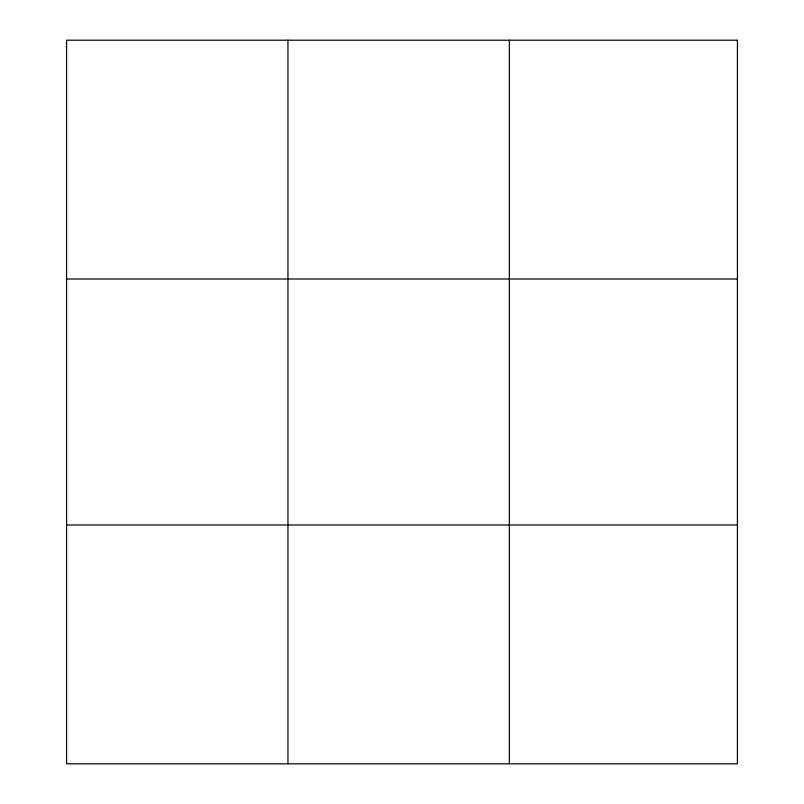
<?xml version="1.0" encoding="UTF-8"?>
<svg xmlns="http://www.w3.org/2000/svg" width="804" height="804" viewBox="0 0 804 804"><rect width="100%" height="100%" fill="white"/><g stroke="black" fill="none" stroke-linecap="round" stroke-linejoin="round"><path stroke-width="1.21" d="M287.953 763.8L287.953 40.2M509.334 763.8L509.334 40.2M66.571 278.988L737.429 278.988M66.571 525.012L737.429 525.012M737.429 40.2L737.429 763.8L66.571 763.8L66.571 40.2L737.429 40.2"/></g></svg>
